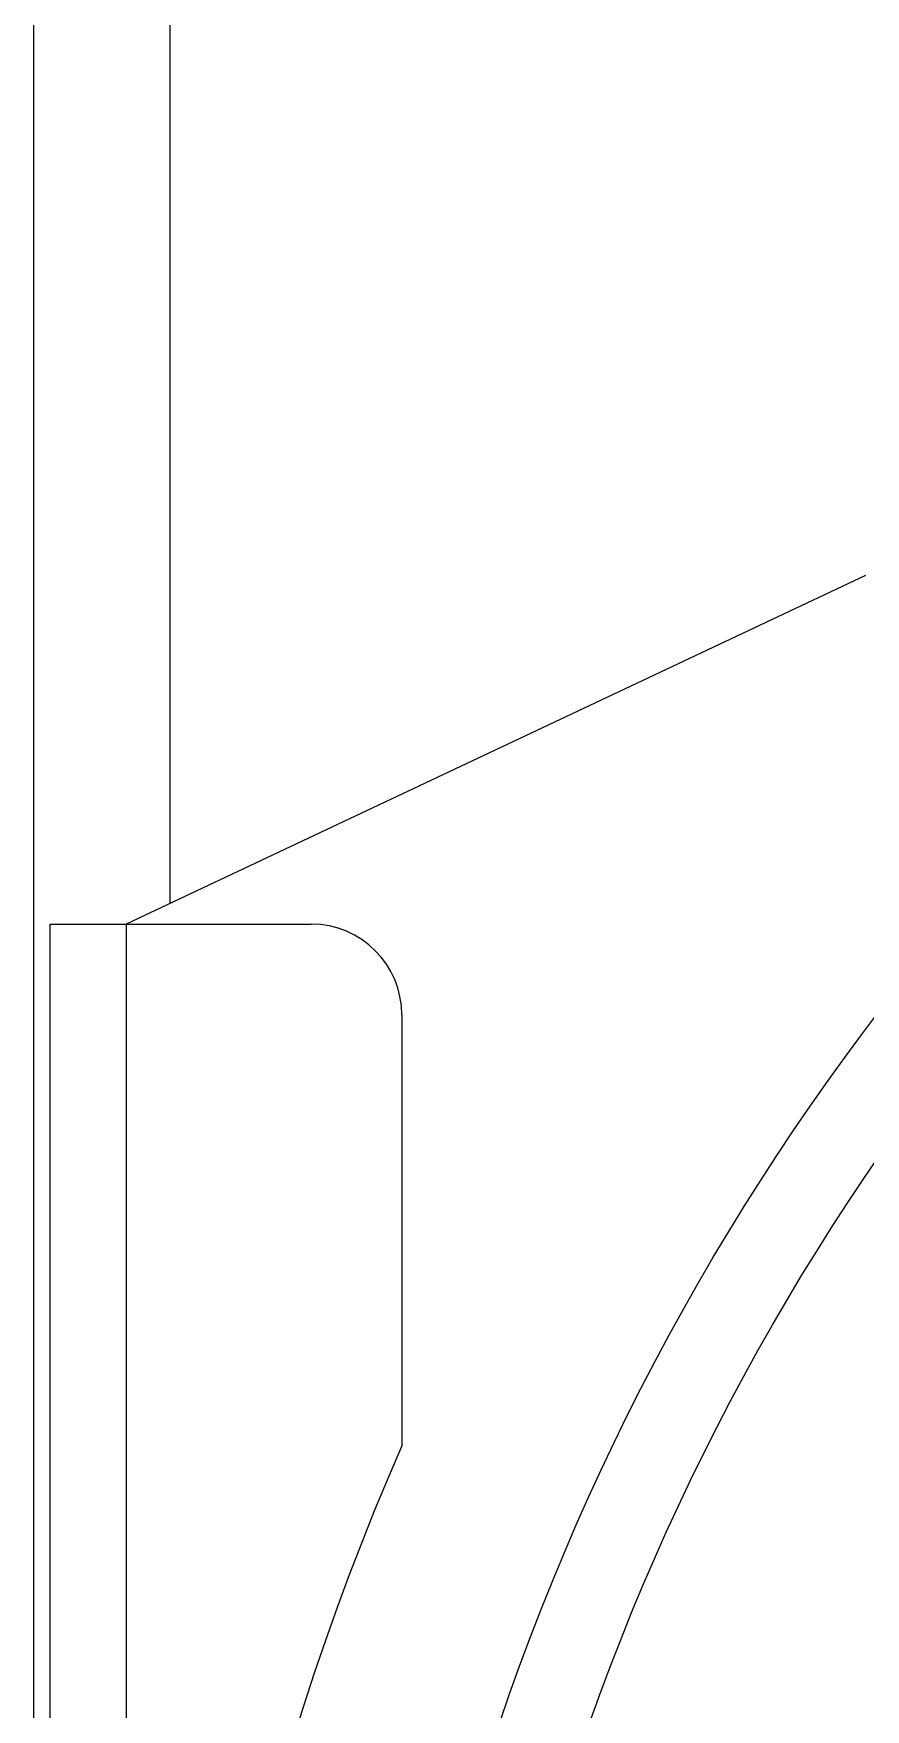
# Model space of a CAD drawing. Extents: x 16.5 to 113.1, y 4.4 to 84.5.
# Drawn here: x 50.072 to 51.219, y 37.023 to 39.335 of the extents above; entities that cross this region are included whole.
import ezdxf

# ---------------------------------------------------------------- set-up
doc = ezdxf.new("R2010")
doc.units = 0
doc.header["$MEASUREMENT"] = 0
doc.linetypes.add('SLD-SOLID', pattern=[0])
doc.layers.add('OBJECT', color=7, linetype='CONTINUOUS')

msp = doc.modelspace()

# ---------------------------------------------------------------- linework, layer by layer
at = {"layer": 'OBJECT', "linetype": 'SLD-SOLID'}
for p, q in [((50.0717, 44.0865), (50.0717, 36.5315)), ((50.2597, 44.0865), (50.2597, 38.1348)), ((51.2191, 38.5873), (50.1997, 38.1065)), ((50.0948, 38.1065), (50.1997, 38.1065)), ((50.0948, 33.7065), (50.0948, 38.1065)), ((50.1997, 38.1065), (50.1997, 33.7065)), ((50.1997, 38.1065), (50.4547, 38.1065)), ((50.5797, 37.9815), (50.5797, 37.3869))]:
    msp.add_line(p, q, dxfattribs=at)
for radius in [3.425, 3.3075]:
    msp.add_circle((53.9597, 35.9065), radius, dxfattribs=at)
for centre, radius, start, end in [((50.4547, 37.9815), 0.125, 0, 90), ((53.9597, 35.9065), 3.69, 156.3466, 203.6534)]:
    msp.add_arc(centre, radius, start, end, dxfattribs=at)

doc.saveas('drawing.dxf')
